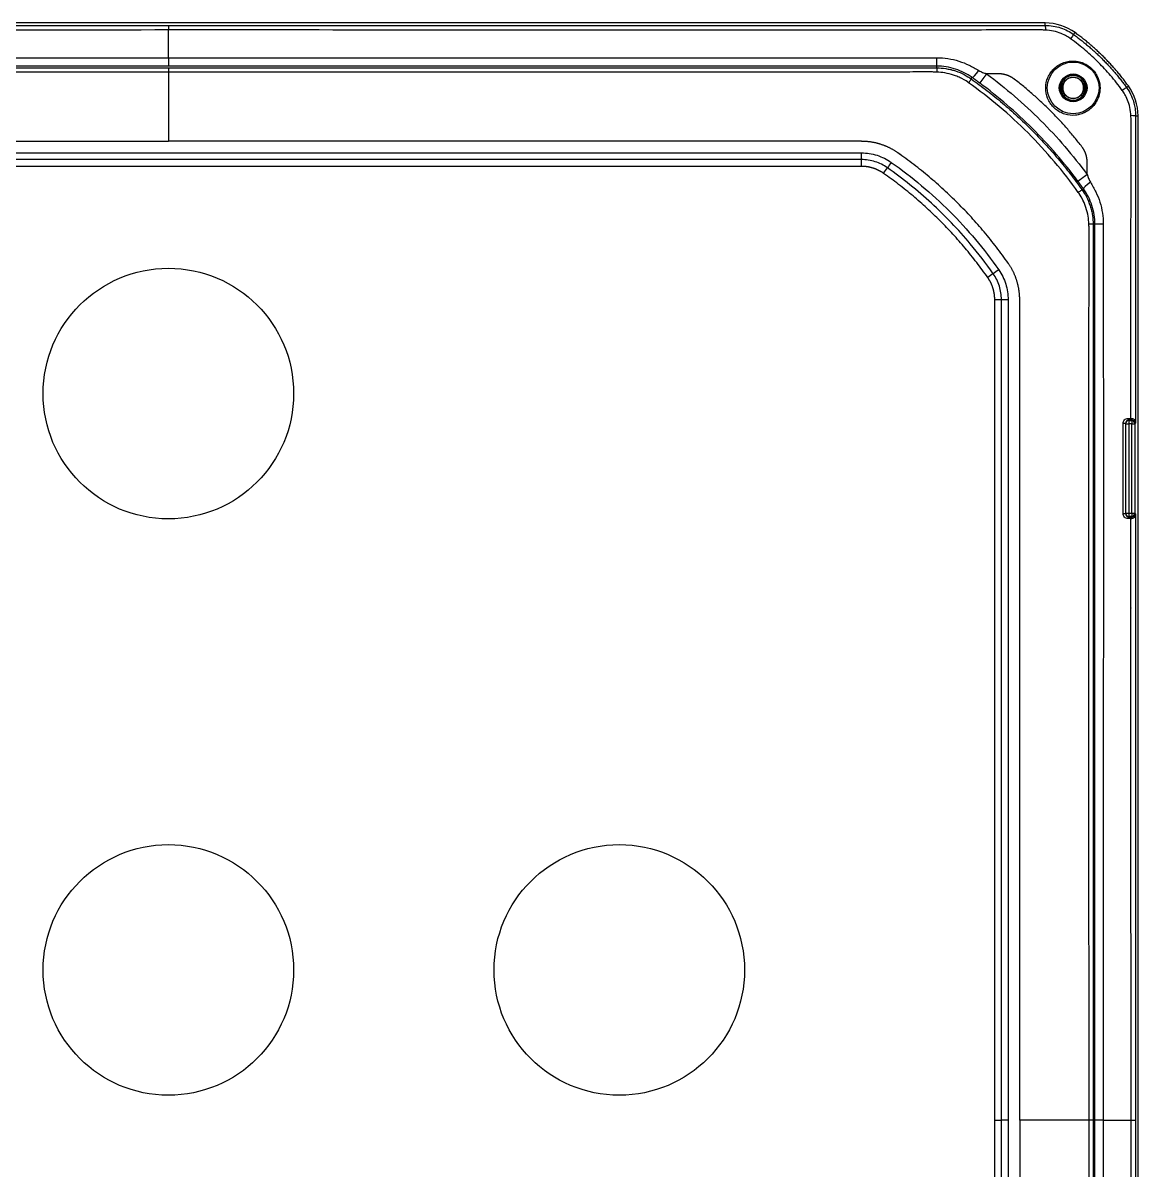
# Model space of a CAD drawing. Header units: millimetres. Extents: x 8 to 411, y -151 to 287.
# Drawn here: x 188.7 to 411.3, y 58.3 to 287.2 of the extents above; entities that cross this region are included whole.
import ezdxf

# ---------------------------------------------------------------- set-up
doc = ezdxf.new("R2010")
doc.units = ezdxf.units.MM
doc.layers.add('ProjItem', color=7, linetype='CONTINUOUS')

msp = doc.modelspace()

# ---------------------------------------------------------------- linework, layer by layer
at = {"layer": 'ProjItem'}
for p, q in [((392.776, 287.174), (42.7406, 287.174)), ((392.776, 286.689), (392.776, 287.174)), ((398.451, 284.855), (398.733, 285.244)), ((371.142, 278.195), (371.142, 278.554)), ((383.504, 277.014), (381.066, 277.014)), ((378.014, 276.003), (378.206, 276.273)), ((408.988, 274.319), (409.377, 274.6)), ((410.822, 268.643), (411.306, 268.643)), ((411.306, -132.192), (411.306, 268.643)), ((79.4374, 263.553), (217.758, 263.553)), ((356.079, 263.553), (217.758, 263.553)), ((79.4374, 261.24), (356.079, 261.24)), ((356.079, 259.902), (79.4374, 259.902)), ((401.146, 256.934), (401.146, 259.371)), ((356.079, 258.564), (79.4374, 258.564)), ((400.136, 253.882), (400.405, 254.074)), ((402.328, 247.01), (402.687, 247.01)), ((382.696, 68.2256), (382.696, 231.946)), ((384.034, 68.2256), (384.034, 231.946)), ((385.372, 231.946), (385.372, 68.2256)), ((387.685, 68.2256), (387.685, 231.947)), ((408.831, 207.196), (408.783, 207.244)), ((408.831, 189.351), (408.831, 207.196)), ((409.403, 207.892), (409.465, 207.83)), ((409.465, 207.83), (410.038, 207.83)), ((410.038, 207.196), (409.465, 207.196)), ((409.465, 207.196), (409.465, 189.351)), ((410.038, 207.83), (410.111, 207.903)), ((410.038, 189.351), (410.038, 207.196)), ((410.822, 207.346), (410.672, 207.196)), ((410.672, 207.196), (410.672, 189.351)), ((408.783, 189.303), (408.831, 189.351)), ((409.465, 188.717), (409.403, 188.655)), ((409.465, 189.351), (410.038, 189.351)), ((410.038, 188.717), (409.465, 188.717)), ((410.111, 188.645), (410.038, 188.717)), ((410.672, 189.351), (410.822, 189.202)), ((382.696, -95.4954), (382.696, 68.2256)), ((384.034, -95.4954), (384.034, 68.2256)), ((385.372, 68.2256), (385.372, -95.4954)), ((387.685, 68.2256), (387.685, -95.4954))]:
    msp.add_line(p, q, dxfattribs=at)
for centre, radius in [((398.352, 274.22), 5.15874), ((398.352, 274.22), 2.76698), ((398.352, 274.22), 2.56698), ((398.352, 274.22), 2.14421), ((217.758, 213.226), 25), ((217.758, 98.2256), 25), ((307.758, 98.2256), 25)]:
    msp.add_circle(centre, radius, dxfattribs=at)
for centre, radius, start, end in [((392.776, 277.014), 10.16, 54.1046, 90), ((398.352, 274.22), 2.4765, 0, 180), ((398.352, 274.22), 2.0955, 0, 180), ((398.352, 274.22), 2.4765, 180, 0), ((398.352, 274.22), 2.0955, 180, 0), ((401.146, 268.643), 10.16, 0, 35.8954)]:
    msp.add_arc(centre, radius, start, end, dxfattribs=at)
for centre, major_axis, ratio, start_param, end_param in [((371.142, 280.839), (0.0001, 2.286), 0.00129019, -3.10669, -1.83901), ((379.531, 278.134), (1.33322, 1.85696), 0.119669, -3.10643, -1.73422), ((402.267, 255.398), (1.85697, 1.33322), 0.119602, 1.73416, 3.10643), ((404.971, 247.01), (2.286, 0.00011), 0.00132786, 1.83906, 3.10669), ((410.111, 208.283), (0.00589, -0.38095), 0.283039, -1.5752, -0.0545944), ((408.403, 207.244), (-0.381, 0), 0.000082079, -3.08923, -1.30222), ((409.465, 207.196), (0.44901, 0.44901), 0.997265, -5.49642, -3.92836), ((409.403, 208.273), (-0.00549, 0.38096), 0.265139, 1.56693, 3.08729), ((410.038, 207.196), (0.44901, -0.44901), 0.997265, -5.49642, -3.92836), ((408.403, 189.303), (-0.381, 0), 0.000040019, 1.30242, 3.08923), ((409.465, 189.351), (-0.44901, 0.44901), 0.997265, -5.49642, -3.92836), ((409.403, 188.274), (-0.00549, -0.38096), 0.264988, -3.08729, -1.56695), ((410.111, 188.264), (-0.00589, -0.38095), 0.282977, -3.087, -1.5664), ((410.038, 189.351), (-0.44901, -0.44901), 0.997265, -5.49642, -3.92836), ((382.696, 68.2256), (2.54, 0), 0, -1.5708, -1.01599)]:
    msp.add_ellipse(centre, major_axis=major_axis, ratio=ratio, start_param=start_param, end_param=end_param, dxfattribs=at)
for points, degree in [([(42.7406, 286.689), (217.758, 286.689)], 1), ([(217.758, 286.689), (392.776, 286.689)], 1), ([(398.451, 284.855), (404.564, 280.432), (408.988, 274.319)], 2), ([(409.377, 274.6), (404.908, 280.775), (398.733, 285.244)], 2), ([(64.3715, 280.233), (115.5, 280.251), (166.629, 280.233), (217.758, 280.232)], 3), ([(217.758, 280.232), (268.887, 280.233), (320.016, 280.251), (371.145, 280.233)], 3), ([(217.758, 278.553), (141.066, 278.556), (64.3744, 278.554)], 2), ([(64.3744, 278.195), (217.758, 278.195)], 1), ([(371.142, 278.554), (294.45, 278.556), (217.758, 278.553)], 2), ([(217.758, 278.195), (371.142, 278.195)], 1), ([(378.014, 276.003), (390.939, 266.806), (400.136, 253.882)], 2), ([(379.706, 275.178), (378.957, 275.733), (378.206, 276.273)], 2), ([(400.1, 262.458), (394.244, 270.111), (386.591, 275.968)], 2), ([(395.785, 274.22), (395.585, 274.22)], 1), ([(400.448, 274.22), (400.497, 274.22)], 1), ([(400.497, 274.22), (400.829, 274.22)], 1), ([(403.511, 274.22), (403.709, 274.22)], 1), ([(410.822, 268.643), (410.822, 207.98)], 1), ([(356.13, 263.552), (356.079, 263.553)], 1), ([(356.079, 259.902), (356.079, 260.301), (356.079, 260.77), (356.079, 261.24)], 3), ([(363.38, 261.245), (363.343, 261.27)], 1), ([(385.377, 239.247), (376.3, 252.168), (363.38, 261.245)], 2), ([(363.786, 260.958), (363.38, 261.245)], 1), ([(356.079, 258.564), (356.079, 259.033), (356.079, 259.502), (356.079, 259.902)], 3), ([(362.05, 259.352), (361.78, 258.968), (361.511, 258.584), (361.281, 258.257)], 3), ([(360.512, 257.162), (360.782, 257.547), (361.052, 257.93), (361.281, 258.257)], 3), ([(381.295, 236.379), (372.719, 248.586), (360.512, 257.162)], 2), ([(400.405, 254.074), (399.866, 254.824), (399.311, 255.574)], 2), ([(402.328, 247.01), (402.328, 68.2256)], 1), ([(402.686, 68.2259), (402.689, 157.618), (402.687, 247.01)], 2), ([(404.366, 247.012), (404.386, 187.417), (404.365, 127.821), (404.364, 68.2256)], 3), ([(385.377, 239.247), (385.086, 239.66)], 1), ([(385.401, 239.213), (385.377, 239.247)], 1), ([(382.39, 237.148), (382.063, 236.919), (381.679, 236.649), (381.295, 236.379)], 3), ([(383.485, 237.917), (383.1, 237.647), (382.717, 237.378), (382.39, 237.148)], 3), ([(384.034, 231.946), (383.635, 231.946), (383.166, 231.946), (382.696, 231.946)], 3), ([(385.372, 231.946), (384.903, 231.946), (384.434, 231.946), (384.034, 231.946)], 3), ([(387.685, 231.947), (387.685, 231.995)], 1), ([(409.302, 208.273), (409.89, 208.281)], 1), ([(409.89, 208.281), (410.003, 208.283)], 1), ([(409.89, 208.281), (409.892, 208.085), (409.939, 207.906), (409.991, 207.901)], 3), ([(408.302, 189.303), (408.302, 207.244)], 1), ([(408.783, 207.244), (408.783, 189.303)], 1), ([(409.991, 207.901), (409.403, 207.892)], 1), ([(410.111, 207.903), (409.991, 207.901)], 1), ([(410.822, 207.98), (410.822, 207.346)], 1), ([(410.822, 207.346), (410.822, 207.346)], 1), ([(409.89, 188.266), (409.302, 188.274)], 1), ([(409.403, 188.655), (409.992, 188.646)], 1), ([(409.89, 188.266), (409.893, 188.463), (409.939, 188.641), (409.992, 188.646)], 3), ([(410.003, 188.264), (409.89, 188.266)], 1), ([(409.992, 188.646), (410.111, 188.645)], 1), ([(410.822, 188.568), (410.821, 68.2256)], 1), ([(410.822, 189.202), (410.822, 188.568)], 1), ([(410.822, 189.202), (410.822, 189.202)], 1), ([(385.372, 68.2256), (384.902, 68.2256), (384.434, 68.2256), (384.034, 68.2256)], 3), ([(402.328, 68.2256), (402.328, -110.558)], 1), ([(402.687, -110.558), (402.689, -21.1662), (402.686, 68.2259)], 2), ([(404.364, 68.2256), (404.366, 8.62996), (404.386, -50.9657), (404.366, -110.561)], 3), ([(410.821, 68.2256), (410.822, -52.1164)], 1)]:
    msp.add_open_spline(points, degree=degree, dxfattribs=at)
for points, degree, knots in [([(217.758, 286.689), (217.758, 286.68), (217.758, 286.64), (217.758, 286.47), (217.758, 286.305), (217.758, 286.018), (217.758, 285.766)], 3, [0, 0, 0, 0, 0.5, 0.5, 0.5, 1, 1, 1, 1]), ([(392.776, 286.689), (393.847, 286.691), (394.886, 286.512), (395.845, 286.193), (396.804, 285.873), (397.682, 285.412), (398.451, 284.855)], 3, [0, 0, 0, 0, 0.5, 0.5, 0.5, 1, 1, 1, 1]), ([(392.776, 286.689), (392.783, 286.681), (392.791, 286.639), (392.796, 286.463), (392.802, 286.293), (392.805, 286.001), (392.806, 285.739)], 3, [0, 0, 0, 0, 0.5, 0.5, 0.5, 1, 1, 1, 1]), ([(217.758, 285.766), (188.611, 285.765), (159.464, 285.757), (130.249, 285.759), (119.391, 285.76), (104.818, 285.758), (86.4951, 285.759), (82.6279, 285.759), (78.8989, 285.76), (75.3079, 285.76), (73.1547, 285.76), (71.0512, 285.761), (68.9974, 285.761), (68.9885, 285.761), (68.9759, 285.761), (68.9595, 285.761), (66.0804, 285.762), (63.4383, 285.762), (61.0332, 285.763), (54.9962, 285.766), (50.456, 285.769), (47.4126, 285.773), (45.8912, 285.774), (44.7448, 285.776), (43.9735, 285.778), (43.7821, 285.779), (43.6113, 285.779), (43.4613, 285.777), (43.3091, 285.775), (43.1777, 285.77), (43.0672, 285.764), (42.8476, 285.752), (42.7223, 285.739), (42.7102, 285.739)], 3, [0, 0, 0, 0, 0.5, 0.5, 0.5, 0.75, 0.75, 0.75, 0.8125, 0.8125, 0.8125, 0.849976, 0.849976, 0.849976, 0.850098, 0.850098, 0.850098, 0.875, 0.875, 0.875, 0.9375, 0.9375, 0.9375, 0.96875, 0.96875, 0.96875, 0.976562, 0.976562, 0.976562, 0.984375, 0.984375, 0.984375, 1, 1, 1, 1]), ([(392.806, 285.739), (392.793, 285.739), (392.661, 285.753), (392.431, 285.765), (392.315, 285.771), (392.178, 285.775), (392.019, 285.778), (391.862, 285.779), (391.684, 285.779), (391.483, 285.777), (390.673, 285.776), (389.47, 285.774), (387.873, 285.772), (384.68, 285.768), (379.917, 285.765), (373.584, 285.763), (371.775, 285.762), (369.839, 285.762), (367.775, 285.761), (367.773, 285.761), (367.771, 285.761), (367.769, 285.761), (362.006, 285.76), (355.757, 285.759), (349.022, 285.759), (336.298, 285.758), (321.713, 285.758), (305.267, 285.759), (276.054, 285.761), (246.905, 285.769), (217.758, 285.766)], 3, [0, 0, 0, 0, 0.015625, 0.015625, 0.015625, 0.0234375, 0.0234375, 0.0234375, 0.03125, 0.03125, 0.03125, 0.0625, 0.0625, 0.0625, 0.125, 0.125, 0.125, 0.142853, 0.142853, 0.142853, 0.142883, 0.142883, 0.142883, 0.25, 0.25, 0.25, 0.5, 0.5, 0.5, 1, 1, 1, 1]), ([(217.758, 280.232), (217.758, 281.039), (217.758, 281.964), (217.758, 282.912), (217.758, 283.862), (217.758, 284.826), (217.758, 285.766)], 3, [0.51813, 0.51813, 0.51813, 0.51813, 0.726667, 0.726667, 0.726667, 0.935204, 0.935204, 0.935204, 0.935204]), ([(397.85, 284.021), (397.617, 284.191), (397.367, 284.367), (397.054, 284.547), (396.743, 284.73), (396.367, 284.912), (395.926, 285.091), (395.486, 285.267), (394.967, 285.433), (394.416, 285.548), (393.867, 285.663), (393.313, 285.725), (392.806, 285.739)], 3, [0, 0, 0, 0, 0.25, 0.25, 0.25, 0.5, 0.5, 0.5, 0.75, 0.75, 0.75, 1, 1, 1, 1]), ([(398.451, 284.855), (398.446, 284.847), (398.42, 284.81), (398.308, 284.655), (398.2, 284.505), (398.013, 284.246), (397.85, 284.021)], 3, [0, 0, 0, 0, 0.5, 0.5, 0.5, 1, 1, 1, 1]), ([(408.154, 273.717), (407.38, 274.783), (406.611, 275.752), (405.826, 276.668), (405.042, 277.584), (404.241, 278.446), (403.41, 279.277), (402.578, 280.109), (401.717, 280.909), (400.801, 281.694), (399.885, 282.479), (398.916, 283.247), (397.85, 284.021)], 3, [0, 0, 0, 0, 0.25, 0.25, 0.25, 0.5, 0.5, 0.5, 0.75, 0.75, 0.75, 1, 1, 1, 1]), ([(217.758, 280.232), (217.758, 279.766), (217.758, 279.344), (217.758, 279.044), (217.758, 278.745), (217.758, 278.57), (217.758, 278.553)], 3, [0, 0, 0, 0, 0.5, 0.5, 0.5, 1, 1, 1, 1]), ([(371.145, 280.233), (372.643, 280.231), (374.102, 280.006), (375.522, 279.558), (376.234, 279.333), (376.923, 279.06), (377.588, 278.738), (378.255, 278.421), (378.892, 278.047), (379.533, 277.675)], 3, [0, 0, 0, 0, 0.00443205, 0.00443205, 0.00443205, 0.00664807, 0.00664807, 0.00664807, 0.00886409, 0.00886409, 0.00886409, 0.00886409]), ([(392.891, 273.704), (392.831, 274.418), (392.911, 275.122), (393.127, 275.802), (393.235, 276.139), (393.373, 276.461), (393.543, 276.769), (393.714, 277.079), (393.913, 277.369), (394.14, 277.64), (394.365, 277.908), (394.615, 278.153), (394.889, 278.375), (395.166, 278.598), (395.46, 278.791), (395.771, 278.954), (396.082, 279.118), (396.408, 279.25), (396.749, 279.352), (397.09, 279.453), (397.437, 279.52), (397.788, 279.553), (398.14, 279.586), (398.495, 279.585), (398.852, 279.548), (399.207, 279.511), (399.554, 279.441), (399.893, 279.336), (400.236, 279.229), (400.565, 279.091), (400.881, 278.92), (401.194, 278.75), (401.488, 278.55), (401.764, 278.32), (402.319, 277.856), (402.767, 277.298), (403.101, 276.657), (403.266, 276.339), (403.398, 276.009), (403.496, 275.667), (403.632, 275.197), (403.705, 274.703), (403.709, 274.22)], 3, [0, 0, 0, 0, 0.00213466, 0.00213466, 0.00213466, 0.003202, 0.003202, 0.003202, 0.00426933, 0.00426933, 0.00426933, 0.00533666, 0.00533666, 0.00533666, 0.00640399, 0.00640399, 0.00640399, 0.00747132, 0.00747132, 0.00747132, 0.00853866, 0.00853866, 0.00853866, 0.00960599, 0.00960599, 0.00960599, 0.0106733, 0.0106733, 0.0106733, 0.0117407, 0.0117407, 0.0117407, 0.012808, 0.012808, 0.012808, 0.0149426, 0.0149426, 0.0149426, 0.01601, 0.01601, 0.01601, 0.0174766, 0.0174766, 0.0174766, 0.0174766]), ([(217.758, 277.384), (192.185, 277.382), (166.61, 277.373), (141.066, 277.374), (131.483, 277.374), (118.694, 277.372), (102.72, 277.374), (96.6394, 277.375), (90.2484, 277.376), (83.5476, 277.378), (77.1443, 277.381), (72.342, 277.383), (69.1408, 277.386), (67.5398, 277.387), (66.3384, 277.388), (65.5366, 277.388), (65.1341, 277.39), (64.8346, 277.385), (64.6382, 277.373), (64.4419, 277.362), (64.3433, 277.356), (64.3423, 277.355)], 3, [0, 0, 0, 0, 0.5, 0.5, 0.5, 0.75, 0.75, 0.75, 0.875, 0.875, 0.875, 0.9375, 0.9375, 0.9375, 0.96875, 0.96875, 0.96875, 0.984375, 0.984375, 0.984375, 1, 1, 1, 1]), ([(217.758, 278.195), (217.758, 278.191), (217.758, 278.161), (217.758, 278.012), (217.758, 277.867), (217.758, 277.611), (217.758, 277.384)], 3, [0, 0, 0, 0, 0.5, 0.5, 0.5, 1, 1, 1, 1]), ([(371.174, 277.355), (371.173, 277.356), (371.075, 277.362), (370.878, 277.373), (370.682, 277.385), (370.383, 277.39), (369.98, 277.388), (369.178, 277.388), (367.977, 277.387), (366.376, 277.386), (363.175, 277.383), (358.372, 277.381), (351.969, 277.378), (345.269, 277.376), (338.878, 277.375), (332.796, 277.374), (321.51, 277.373), (308.728, 277.373), (294.45, 277.374), (268.908, 277.376), (243.332, 277.385), (217.758, 277.384)], 3, [0, 0, 0, 0, 0.015625, 0.015625, 0.015625, 0.03125, 0.03125, 0.03125, 0.0625, 0.0625, 0.0625, 0.125, 0.125, 0.125, 0.25, 0.25, 0.25, 0.5, 0.5, 0.5, 1, 1, 1, 1]), ([(217.758, 277.384), (217.758, 275.807), (217.758, 274.185), (217.758, 272.589), (217.758, 270.997), (217.758, 269.449), (217.758, 268.139), (217.758, 266.824), (217.758, 265.766), (217.758, 265.036), (217.758, 264.668), (217.758, 264.378), (217.758, 264.143), (217.758, 263.908), (217.758, 263.728), (217.758, 263.553)], 3, [0.0396305, 0.0396305, 0.0396305, 0.0396305, 0.279723, 0.279723, 0.279723, 0.519815, 0.519815, 0.519815, 0.759908, 0.759908, 0.759908, 0.879954, 0.879954, 0.879954, 1, 1, 1, 1]), ([(378.206, 276.273), (377.183, 277.008), (376.071, 277.574), (374.861, 277.967), (373.658, 278.357), (372.418, 278.553), (371.142, 278.554)], 3, [0.000000000001, 0.000000000001, 0.000000000001, 0.000000000001, 0.00378412, 0.00378412, 0.00378412, 0.00756824, 0.00756824, 0.00756824, 0.00756824]), ([(371.142, 278.195), (371.723, 278.197), (372.319, 278.152), (372.93, 278.061), (373.235, 278.015), (373.542, 277.956), (373.852, 277.883), (373.926, 277.866), (374.006, 277.846), (374.09, 277.825), (374.351, 277.758), (374.603, 277.684), (374.847, 277.604), (376.148, 277.175), (377.195, 276.585), (378.014, 276.003)], 3, [0, 0, 0, 0, 0.25, 0.25, 0.25, 0.375, 0.375, 0.375, 0.40625, 0.40625, 0.40625, 0.5, 0.5, 0.5, 1, 1, 1, 1]), ([(371.142, 278.195), (371.149, 278.191), (371.157, 278.16), (371.163, 278.005), (371.168, 277.856), (371.172, 277.593), (371.174, 277.355)], 3, [0, 0, 0, 0, 0.5, 0.5, 0.5, 1, 1, 1, 1]), ([(377.474, 275.244), (377.239, 275.412), (376.797, 275.723), (376.124, 276.073), (376.04, 276.117), (375.952, 276.162), (375.861, 276.206), (375.849, 276.212), (375.838, 276.217), (375.826, 276.223), (375.816, 276.228), (375.807, 276.232), (375.801, 276.235), (375.496, 276.382), (375.188, 276.513), (374.876, 276.63), (374.745, 276.679), (374.613, 276.726), (374.48, 276.77), (373.304, 277.163), (372.195, 277.324), (371.174, 277.355)], 3, [0, 0, 0, 0, 0.25, 0.25, 0.25, 0.28125, 0.28125, 0.28125, 0.285156, 0.285156, 0.285156, 0.289063, 0.289063, 0.289063, 0.4375, 0.4375, 0.4375, 0.5, 0.5, 0.5, 1, 1, 1, 1]), ([(379.533, 277.675), (379.773, 277.534), (380.022, 277.411), (380.28, 277.305), (380.41, 277.253), (380.542, 277.206), (380.675, 277.164), (380.741, 277.142), (380.808, 277.12), (380.874, 277.098), (380.939, 277.075), (381.008, 277.054), (381.066, 277.014)], 3, [0, 0, 0, 0, 0.000836149, 0.000836149, 0.000836149, 0.00125422, 0.00125422, 0.00125422, 0.00146326, 0.00146326, 0.00146326, 0.0016723, 0.0016723, 0.0016723, 0.0016723]), ([(381.066, 277.014), (380.992, 276.913), (380.917, 276.812), (380.769, 276.612), (380.627, 276.42), (380.557, 276.327), (380.488, 276.233), (380.423, 276.145), (380.357, 276.056), (380.295, 275.973), (380.234, 275.89), (380.178, 275.814), (380.121, 275.738), (380.07, 275.669), (380.02, 275.601), (379.975, 275.541), (379.931, 275.481), (379.893, 275.43), (379.855, 275.379), (379.825, 275.338), (379.795, 275.297), (379.772, 275.267), (379.749, 275.236), (379.735, 275.216), (379.72, 275.196), (379.713, 275.187), (379.706, 275.178)], 2, [4.71239, 4.71239, 4.71239, 4.8221, 4.8221, 5.04151, 5.04151, 5.15121, 5.15121, 5.26092, 5.26092, 5.37063, 5.37063, 5.48033, 5.48033, 5.59004, 5.59004, 5.69975, 5.69975, 5.80945, 5.80945, 5.91916, 5.91916, 6.02887, 6.02887, 6.13857, 6.13857, 6.24828, 6.24828, 6.24828]), ([(381.066, 277.014), (384.885, 274.185), (388.497, 271.078), (391.856, 267.718), (393.537, 266.037), (395.152, 264.296), (396.702, 262.496), (398.25, 260.698), (399.731, 258.844), (401.146, 256.934)], 3, [0, 0, 0, 0, 0.014251, 0.014251, 0.014251, 0.0213764, 0.0213764, 0.0213764, 0.0285019, 0.0285019, 0.0285019, 0.0285019]), ([(386.591, 275.968), (385.926, 276.477), (385.134, 276.745), (384.342, 277.013), (383.504, 277.014)], 2, [0, 0, 0, 0.5, 0.5, 1, 1, 1]), ([(378.014, 276.003), (378.012, 275.999), (377.991, 275.97), (377.891, 275.83), (377.794, 275.694), (377.624, 275.454), (377.474, 275.244)], 3, [0, 0, 0, 0, 0.5, 0.5, 0.5, 1, 1, 1, 1]), ([(399.377, 253.341), (396.392, 257.545), (393.031, 261.54), (389.351, 265.218), (385.672, 268.898), (381.677, 272.259), (377.474, 275.244)], 3, [0, 0, 0, 0, 0.5, 0.5, 0.5, 1, 1, 1, 1]), ([(399.311, 255.574), (396.549, 259.302), (393.524, 262.82), (390.241, 266.103), (386.961, 269.383), (383.434, 272.417), (379.706, 275.178)], 3, [0, 0, 0, 0, 0.0138985, 0.0138985, 0.0138985, 0.0277971, 0.0277971, 0.0277971, 0.0277971]), ([(403.709, 274.22), (403.716, 273.648), (403.628, 273.061), (403.455, 272.519), (403.348, 272.183), (403.209, 271.859), (403.038, 271.548), (402.867, 271.237), (402.669, 270.948), (402.444, 270.679), (402.218, 270.409), (401.967, 270.163), (401.691, 269.94), (401.418, 269.719), (401.126, 269.527), (400.815, 269.363), (400.501, 269.198), (400.175, 269.065), (399.835, 268.964), (399.498, 268.863), (399.153, 268.796), (398.799, 268.763), (398.087, 268.696), (397.378, 268.769), (396.691, 268.981), (396.348, 269.087), (396.02, 269.226), (395.708, 269.396), (395.392, 269.567), (395.097, 269.768), (394.82, 269.999), (394.546, 270.228), (394.296, 270.482), (394.071, 270.761), (393.846, 271.04), (393.648, 271.344), (393.484, 271.658), (393.156, 272.286), (392.95, 272.992), (392.891, 273.704)], 3, [0.0174766, 0.0174766, 0.0174766, 0.0174766, 0.019212, 0.019212, 0.019212, 0.0202793, 0.0202793, 0.0202793, 0.0213466, 0.0213466, 0.0213466, 0.022414, 0.022414, 0.022414, 0.0234813, 0.0234813, 0.0234813, 0.0245486, 0.0245486, 0.0245486, 0.025616, 0.025616, 0.025616, 0.0277506, 0.0277506, 0.0277506, 0.028818, 0.028818, 0.028818, 0.0298853, 0.0298853, 0.0298853, 0.0309526, 0.0309526, 0.0309526, 0.03202, 0.03202, 0.03202, 0.0341546, 0.0341546, 0.0341546, 0.0341546]), ([(408.988, 274.319), (408.98, 274.314), (408.943, 274.287), (408.788, 274.175), (408.638, 274.067), (408.379, 273.88), (408.154, 273.717)], 3, [0, 0, 0, 0, 0.5, 0.5, 0.5, 1, 1, 1, 1]), ([(409.871, 268.674), (409.858, 269.18), (409.796, 269.736), (409.68, 270.287), (409.564, 270.839), (409.398, 271.358), (409.221, 271.799), (409.042, 272.24), (408.86, 272.615), (408.678, 272.925), (408.497, 273.237), (408.322, 273.486), (408.154, 273.717)], 3, [0, 0, 0, 0, 0.25, 0.25, 0.25, 0.5, 0.5, 0.5, 0.75, 0.75, 0.75, 1, 1, 1, 1]), ([(408.988, 274.319), (409.365, 273.793), (409.897, 272.968), (410.312, 271.752), (410.363, 271.6), (410.412, 271.442), (410.459, 271.279), (410.464, 271.258), (410.47, 271.238), (410.476, 271.217), (410.481, 271.198), (410.485, 271.182), (410.489, 271.168), (410.582, 270.822), (410.655, 270.477), (410.708, 270.132), (410.785, 269.63), (410.823, 269.133), (410.822, 268.643)], 3, [0, 0, 0, 0, 0.5, 0.5, 0.5, 0.5625, 0.5625, 0.5625, 0.570312, 0.570312, 0.570312, 0.578125, 0.578125, 0.578125, 0.75, 0.75, 0.75, 1, 1, 1, 1]), ([(409.89, 208.281), (409.89, 211.141), (409.89, 214.094), (409.891, 217.141), (409.891, 217.569), (409.891, 217.999), (409.891, 218.431), (409.891, 218.481), (409.891, 218.527), (409.891, 218.57), (409.891, 225.678), (409.892, 232.347), (409.893, 238.575), (409.893, 238.587), (409.893, 238.604), (409.893, 238.626), (409.895, 248.816), (409.899, 256.41), (409.903, 261.408), (409.905, 263.781), (409.907, 265.566), (409.91, 266.765), (409.91, 267.065), (409.911, 267.328), (409.911, 267.554), (409.913, 267.778), (409.911, 267.973), (409.905, 268.138), (409.892, 268.468), (409.871, 268.661), (409.871, 268.674)], 3, [0.707931, 0.707931, 0.707931, 0.707931, 0.74444, 0.74444, 0.74444, 0.749574, 0.749574, 0.749574, 0.750144, 0.750144, 0.750144, 0.849972, 0.849972, 0.849972, 0.850115, 0.850115, 0.850115, 0.926983, 0.926983, 0.926983, 0.963491, 0.963491, 0.963491, 0.972619, 0.972619, 0.972619, 0.981746, 0.981746, 0.981746, 1, 1, 1, 1]), ([(410.822, 268.643), (410.813, 268.65), (410.772, 268.658), (410.596, 268.663), (410.426, 268.669), (410.134, 268.672), (409.871, 268.674)], 3, [0, 0, 0, 0, 0.5, 0.5, 0.5, 1, 1, 1, 1]), ([(363.38, 261.245), (361.775, 262.371), (359.907, 262.962), (358.04, 263.552), (356.079, 263.553)], 2, [0, 0, 0, 0.5, 0.5, 1, 1, 1]), ([(356.079, 261.24), (357.148, 261.239), (358.19, 261.079), (359.204, 260.759), (360.225, 260.437), (361.177, 259.966), (362.05, 259.352)], 3, [0, 0, 0, 0, 0.00316134, 0.00316134, 0.00316134, 0.00632269, 0.00632269, 0.00632269, 0.00632269]), ([(401.146, 259.371), (401.146, 260.209), (400.878, 261.001), (400.61, 261.793), (400.1, 262.458)], 2, [0, 0, 0, 0.5, 0.5, 1, 1, 1]), ([(361.281, 258.257), (360.519, 258.792), (359.696, 259.199), (358.812, 259.479), (357.925, 259.761), (357.009, 259.902), (356.079, 259.902)], 3, [0, 0, 0, 0, 0.00275432, 0.00275432, 0.00275432, 0.00550863, 0.00550863, 0.00550863, 0.00550863]), ([(362.05, 259.352), (364.135, 257.888), (366.152, 256.339), (368.102, 254.704), (370.052, 253.067), (371.932, 251.344), (373.722, 249.553), (377.304, 245.966), (380.558, 242.087), (383.485, 237.917)], 3, [0, 0, 0, 0, 0.00762981, 0.00762981, 0.00762981, 0.0152596, 0.0152596, 0.0152596, 0.0305192, 0.0305192, 0.0305192, 0.0305192]), ([(360.512, 257.162), (359.537, 257.846), (358.404, 258.205), (357.271, 258.563), (356.079, 258.564)], 2, [0, 0, 0, 0.5, 0.5, 1, 1, 1]), ([(382.39, 237.148), (380.948, 239.201), (379.424, 241.185), (377.818, 243.101), (375.41, 245.972), (372.823, 248.675), (370.055, 251.211), (367.284, 253.75), (364.355, 256.098), (361.281, 258.257)], 3, [0, 0, 0, 0, 0.00751308, 0.00751308, 0.00751308, 0.0187827, 0.0187827, 0.0187827, 0.0300523, 0.0300523, 0.0300523, 0.0300523]), ([(401.146, 256.934), (401.046, 256.859), (400.945, 256.785), (400.745, 256.637), (400.553, 256.494), (400.459, 256.425), (400.366, 256.356), (400.277, 256.29), (400.189, 256.224), (400.106, 256.163), (400.023, 256.101), (399.947, 256.045), (399.87, 255.988), (399.802, 255.938), (399.733, 255.887), (399.673, 255.842), (399.613, 255.798), (399.563, 255.76), (399.512, 255.723), (399.471, 255.692), (399.43, 255.662), (399.399, 255.639), (399.369, 255.617), (399.349, 255.602), (399.329, 255.587), (399.32, 255.58), (399.311, 255.574)], 2, [4.71239, 4.71239, 4.71239, 4.8221, 4.8221, 5.04151, 5.04151, 5.15121, 5.15121, 5.26092, 5.26092, 5.37063, 5.37063, 5.48033, 5.48033, 5.59004, 5.59004, 5.69975, 5.69975, 5.80945, 5.80945, 5.91916, 5.91916, 6.02887, 6.02887, 6.13857, 6.13857, 6.24828, 6.24828, 6.24828]), ([(401.146, 256.934), (401.187, 256.876), (401.207, 256.807), (401.231, 256.742), (401.253, 256.675), (401.275, 256.609), (401.297, 256.542), (401.339, 256.409), (401.386, 256.278), (401.438, 256.148), (401.544, 255.89), (401.667, 255.641), (401.807, 255.401)], 3, [-0.00000006, -0.00000006, -0.00000006, -0.00000006, 0.000209541, 0.000209541, 0.000209541, 0.000419143, 0.000419143, 0.000419143, 0.000838345, 0.000838345, 0.000838345, 0.00167675, 0.00167675, 0.00167675, 0.00167675]), ([(402.687, 247.01), (402.687, 247.647), (402.637, 248.277), (402.538, 248.899), (402.44, 249.521), (402.29, 250.142), (402.095, 250.741), (401.706, 251.936), (401.143, 253.047), (400.405, 254.074)], 3, [0, 0, 0, 0, 0.00189377, 0.00189377, 0.00189377, 0.00378755, 0.00378755, 0.00378755, 0.0075751, 0.0075751, 0.0075751, 0.0075751]), ([(401.807, 255.401), (402.18, 254.759), (402.554, 254.122), (402.87, 253.457), (403.19, 252.795), (403.462, 252.11), (403.686, 251.404), (403.909, 250.696), (404.081, 249.966), (404.194, 249.234), (404.308, 248.502), (404.365, 247.761), (404.366, 247.012)], 3, [0, 0, 0, 0, 0.00223586, 0.00223586, 0.00223586, 0.00447171, 0.00447171, 0.00447171, 0.00670757, 0.00670757, 0.00670757, 0.00894342, 0.00894342, 0.00894342, 0.00894342]), ([(400.136, 253.882), (400.132, 253.879), (400.103, 253.858), (399.963, 253.758), (399.826, 253.661), (399.587, 253.491), (399.377, 253.341)], 3, [0, 0, 0, 0, 0.5, 0.5, 0.5, 1, 1, 1, 1]), ([(401.487, 247.042), (401.457, 248.03), (401.302, 249.148), (400.899, 250.36), (400.811, 250.623), (400.713, 250.885), (400.604, 251.143), (400.55, 251.273), (400.493, 251.401), (400.434, 251.53), (400.422, 251.554), (400.411, 251.578), (400.4, 251.602), (400.396, 251.611), (400.39, 251.622), (400.384, 251.634), (400.318, 251.773), (400.253, 251.903), (400.188, 252.026), (399.846, 252.679), (399.542, 253.109), (399.377, 253.341)], 3, [0, 0, 0, 0, 0.5, 0.5, 0.5, 0.625, 0.625, 0.625, 0.6875, 0.6875, 0.6875, 0.699219, 0.699219, 0.699219, 0.703125, 0.703125, 0.703125, 0.75, 0.75, 0.75, 1, 1, 1, 1]), ([(400.136, 253.882), (400.715, 253.066), (401.31, 252.015), (401.741, 250.699), (401.795, 250.535), (401.846, 250.367), (401.894, 250.194), (401.942, 250.023), (401.981, 249.867), (402.019, 249.705), (402.094, 249.384), (402.154, 249.069), (402.199, 248.761), (402.288, 248.144), (402.331, 247.561), (402.328, 247.01)], 3, [0, 0, 0, 0, 0.5, 0.5, 0.5, 0.5625, 0.5625, 0.5625, 0.625, 0.625, 0.625, 0.75, 0.75, 0.75, 1, 1, 1, 1]), ([(401.517, 68.2256), (401.515, 98.0313), (401.505, 127.838), (401.505, 157.618), (401.506, 168.785), (401.503, 183.691), (401.505, 202.313), (401.506, 210.182), (401.508, 217.631), (401.51, 224.661), (401.513, 232.122), (401.515, 237.717), (401.518, 241.448), (401.519, 243.313), (401.52, 244.713), (401.521, 245.647), (401.523, 246.114), (401.521, 246.467), (401.508, 246.696), (401.496, 246.926), (401.489, 247.041), (401.487, 247.042)], 3, [0, 0, 0, 0, 0.5, 0.5, 0.5, 0.75, 0.75, 0.75, 0.875, 0.875, 0.875, 0.9375, 0.9375, 0.9375, 0.96875, 0.96875, 0.96875, 0.984375, 0.984375, 0.984375, 1, 1, 1, 1]), ([(402.328, 247.01), (402.324, 247.016), (402.292, 247.024), (402.138, 247.03), (401.988, 247.036), (401.726, 247.039), (401.487, 247.042)], 3, [0, 0, 0, 0, 0.5, 0.5, 0.5, 1, 1, 1, 1]), ([(387.685, 231.947), (387.685, 233.907), (387.095, 235.775), (386.504, 237.643), (385.377, 239.247)], 2, [0, 0, 0, 0.5, 0.5, 1, 1, 1]), ([(382.696, 231.946), (382.696, 233.137), (382.338, 234.271), (381.98, 235.404), (381.295, 236.379)], 2, [0, 0, 0, 0.5, 0.5, 1, 1, 1]), ([(384.034, 231.946), (384.034, 232.877), (383.894, 233.785), (383.615, 234.669), (383.336, 235.557), (382.925, 236.388), (382.39, 237.148)], 3, [0, 0, 0, 0, 0.00275431, 0.00275431, 0.00275431, 0.00550861, 0.00550861, 0.00550861, 0.00550861]), ([(383.485, 237.917), (384.099, 237.043), (384.566, 236.098), (384.887, 235.084), (385.211, 234.064), (385.373, 233.014), (385.372, 231.946)], 3, [0, 0, 0, 0, 0.00316133, 0.00316133, 0.00316133, 0.00632266, 0.00632266, 0.00632266, 0.00632266]), ([(410.003, 208.283), (410.15, 208.287), (410.294, 208.245), (410.405, 208.168), (410.516, 208.091), (410.595, 207.984), (410.653, 207.878), (410.71, 207.77), (410.751, 207.666), (410.777, 207.568), (410.79, 207.519), (410.8, 207.473), (410.807, 207.432), (410.814, 207.392), (410.818, 207.353), (410.822, 207.346)], 3, [0, 0, 0, 0, 0.000457827, 0.000457827, 0.000457827, 0.000915653, 0.000915653, 0.000915653, 0.00137348, 0.00137348, 0.00137348, 0.00160239, 0.00160239, 0.00160239, 0.00183131, 0.00183131, 0.00183131, 0.00183131]), ([(408.302, 207.244), (408.301, 207.515), (408.412, 207.781), (408.598, 207.969), (408.784, 208.159), (409.039, 208.27), (409.302, 208.273)], 3, [0, 0, 0, 0, 0.000805044, 0.000805044, 0.000805044, 0.00161009, 0.00161009, 0.00161009, 0.00161009]), ([(409.403, 207.892), (409.242, 207.889), (409.085, 207.82), (408.97, 207.703), (408.855, 207.586), (408.783, 207.418), (408.783, 207.244)], 3, [0, 0, 0, 0, 0.000519275, 0.000519275, 0.000519275, 0.00103855, 0.00103855, 0.00103855, 0.00103855]), ([(408.831, 207.196), (408.834, 207.196), (408.836, 207.196), (408.839, 207.196), (408.847, 207.196), (408.859, 207.196), (408.875, 207.196), (408.893, 207.196), (408.914, 207.196), (408.939, 207.196), (408.966, 207.196), (408.996, 207.196), (409.028, 207.196), (409.145, 207.196), (409.304, 207.196), (409.465, 207.196)], 3, [0.0523599, 0.0523599, 0.0523599, 0.0523599, 0.16082, 0.16082, 0.16082, 0.377739, 0.377739, 0.377739, 0.594659, 0.594659, 0.594659, 0.811578, 0.811578, 0.811578, 1.5708, 1.5708, 1.5708, 1.5708]), ([(409.465, 207.83), (409.465, 207.828), (409.465, 207.825), (409.465, 207.823), (409.465, 207.814), (409.465, 207.802), (409.465, 207.786), (409.465, 207.768), (409.465, 207.747), (409.465, 207.722), (409.465, 207.695), (409.465, 207.666), (409.465, 207.633), (409.465, 207.516), (409.465, 207.357), (409.465, 207.196)], 3, [0.0523599, 0.0523599, 0.0523599, 0.0523599, 0.16082, 0.16082, 0.16082, 0.377739, 0.377739, 0.377739, 0.594659, 0.594659, 0.594659, 0.811578, 0.811578, 0.811578, 1.5708, 1.5708, 1.5708, 1.5708]), ([(410.038, 207.83), (410.038, 207.828), (410.038, 207.825), (410.038, 207.823), (410.038, 207.814), (410.038, 207.802), (410.038, 207.786), (410.038, 207.768), (410.038, 207.747), (410.038, 207.722), (410.038, 207.695), (410.038, 207.666), (410.038, 207.633), (410.038, 207.516), (410.038, 207.357), (410.038, 207.196)], 3, [0.0523599, 0.0523599, 0.0523599, 0.0523599, 0.16082, 0.16082, 0.16082, 0.377739, 0.377739, 0.377739, 0.594659, 0.594659, 0.594659, 0.811578, 0.811578, 0.811578, 1.5708, 1.5708, 1.5708, 1.5708]), ([(410.038, 207.196), (410.199, 207.196), (410.358, 207.196), (410.475, 207.196), (410.491, 207.196), (410.507, 207.196), (410.523, 207.196), (410.551, 207.196), (410.577, 207.196), (410.6, 207.196), (410.62, 207.196), (410.637, 207.196), (410.65, 207.196), (410.661, 207.196), (410.669, 207.196), (410.672, 207.196)], 3, [1.5708, 1.5708, 1.5708, 1.5708, 2.33001, 2.33001, 2.33001, 2.43847, 2.43847, 2.43847, 2.65539, 2.65539, 2.65539, 2.87231, 2.87231, 2.87231, 3.08923, 3.08923, 3.08923, 3.08923]), ([(410.822, 207.346), (410.814, 207.358), (410.804, 207.417), (410.782, 207.469), (410.761, 207.524), (410.726, 207.583), (410.677, 207.644), (410.628, 207.707), (410.557, 207.765), (410.465, 207.818), (410.371, 207.868), (410.248, 207.906), (410.111, 207.903)], 3, [-0.0000473436, -0.0000473436, -0.0000473436, -0.0000473436, 0.00041057, 0.00041057, 0.00041057, 0.000868484, 0.000868484, 0.000868484, 0.0013264, 0.0013264, 0.0013264, 0.00178431, 0.00178431, 0.00178431, 0.00178431]), ([(409.302, 188.274), (409.041, 188.277), (408.784, 188.388), (408.599, 188.577), (408.413, 188.766), (408.302, 189.031), (408.302, 189.303)], 3, [0, 0, 0, 0, 0.000805073, 0.000805073, 0.000805073, 0.00161015, 0.00161015, 0.00161015, 0.00161015]), ([(408.783, 189.303), (408.783, 189.129), (408.855, 188.962), (408.97, 188.844), (409.086, 188.726), (409.242, 188.658), (409.403, 188.655)], 3, [0, 0, 0, 0, 0.00052077, 0.00052077, 0.00052077, 0.00104154, 0.00104154, 0.00104154, 0.00104154]), ([(408.831, 189.351), (408.834, 189.351), (408.836, 189.351), (408.839, 189.351), (408.847, 189.351), (408.859, 189.351), (408.875, 189.351), (408.893, 189.351), (408.914, 189.351), (408.939, 189.351), (408.966, 189.351), (408.996, 189.351), (409.028, 189.351), (409.145, 189.351), (409.304, 189.351), (409.465, 189.351)], 3, [0.0523599, 0.0523599, 0.0523599, 0.0523599, 0.16082, 0.16082, 0.16082, 0.377739, 0.377739, 0.377739, 0.594659, 0.594659, 0.594659, 0.811578, 0.811578, 0.811578, 1.5708, 1.5708, 1.5708, 1.5708]), ([(409.465, 189.351), (409.465, 189.19), (409.465, 189.031), (409.465, 188.914), (409.465, 188.898), (409.465, 188.883), (409.465, 188.867), (409.465, 188.838), (409.465, 188.812), (409.465, 188.79), (409.465, 188.769), (409.465, 188.752), (409.465, 188.739), (409.465, 188.728), (409.465, 188.721), (409.465, 188.717)], 3, [1.5708, 1.5708, 1.5708, 1.5708, 2.33001, 2.33001, 2.33001, 2.43847, 2.43847, 2.43847, 2.65539, 2.65539, 2.65539, 2.87231, 2.87231, 2.87231, 3.08923, 3.08923, 3.08923, 3.08923]), ([(409.899, 68.2256), (409.897, 99.02), (409.892, 129.839), (409.89, 145.249), (409.89, 160.675), (409.891, 164.532), (409.891, 168.389), (409.891, 168.421), (409.891, 168.446), (409.891, 171.275), (409.891, 174.408), (409.891, 180.721), (409.89, 188.266)], 2, [0, 0, 0, 0.307554, 0.307554, 0.46133, 0.46133, 0.499774, 0.499774, 0.500075, 0.500075, 0.538219, 0.538219, 0.615107, 0.615107, 0.615107]), ([(410.822, 189.202), (410.818, 189.192), (410.814, 189.156), (410.807, 189.115), (410.8, 189.073), (410.79, 189.028), (410.777, 188.979), (410.751, 188.881), (410.71, 188.778), (410.653, 188.669), (410.594, 188.562), (410.515, 188.456), (410.404, 188.379), (410.292, 188.301), (410.15, 188.26), (410.003, 188.264)], 3, [-0.0000298491, -0.0000298491, -0.0000298491, -0.0000298491, 0.000201446, 0.000201446, 0.000201446, 0.000432741, 0.000432741, 0.000432741, 0.000895332, 0.000895332, 0.000895332, 0.00135792, 0.00135792, 0.00135792, 0.00182051, 0.00182051, 0.00182051, 0.00182051]), ([(410.038, 189.351), (410.038, 189.19), (410.038, 189.031), (410.038, 188.914), (410.038, 188.898), (410.038, 188.883), (410.038, 188.867), (410.038, 188.838), (410.038, 188.812), (410.038, 188.79), (410.038, 188.769), (410.038, 188.752), (410.038, 188.739), (410.038, 188.728), (410.038, 188.721), (410.038, 188.717)], 3, [1.5708, 1.5708, 1.5708, 1.5708, 2.33001, 2.33001, 2.33001, 2.43847, 2.43847, 2.43847, 2.65539, 2.65539, 2.65539, 2.87231, 2.87231, 2.87231, 3.08923, 3.08923, 3.08923, 3.08923]), ([(410.038, 189.351), (410.199, 189.351), (410.358, 189.351), (410.475, 189.351), (410.491, 189.351), (410.507, 189.351), (410.523, 189.351), (410.551, 189.351), (410.577, 189.351), (410.6, 189.351), (410.62, 189.351), (410.637, 189.351), (410.65, 189.351), (410.661, 189.351), (410.669, 189.351), (410.672, 189.351)], 3, [1.5708, 1.5708, 1.5708, 1.5708, 2.33001, 2.33001, 2.33001, 2.43847, 2.43847, 2.43847, 2.65539, 2.65539, 2.65539, 2.87231, 2.87231, 2.87231, 3.08923, 3.08923, 3.08923, 3.08923]), ([(410.111, 188.645), (410.248, 188.641), (410.372, 188.679), (410.465, 188.729), (410.557, 188.782), (410.628, 188.84), (410.677, 188.903), (410.726, 188.965), (410.761, 189.023), (410.782, 189.078), (410.804, 189.131), (410.814, 189.19), (410.822, 189.202)], 3, [0, 0, 0, 0, 0.000455355, 0.000455355, 0.000455355, 0.000910711, 0.000910711, 0.000910711, 0.00136607, 0.00136607, 0.00136607, 0.00182142, 0.00182142, 0.00182142, 0.00182142]), ([(401.517, 68.2256), (399.94, 68.2256), (398.318, 68.2256), (396.722, 68.2256), (395.129, 68.2256), (393.581, 68.2256), (392.271, 68.2256), (390.957, 68.2256), (389.899, 68.2256), (389.169, 68.2256), (388.801, 68.2256), (388.511, 68.2256), (388.276, 68.2256), (388.041, 68.2256), (387.861, 68.2256), (387.685, 68.2256)], 3, [0.0396305, 0.0396305, 0.0396305, 0.0396305, 0.279723, 0.279723, 0.279723, 0.519815, 0.519815, 0.519815, 0.759908, 0.759908, 0.759908, 0.879954, 0.879954, 0.879954, 1, 1, 1, 1]), ([(401.487, -110.59), (401.489, -110.59), (401.496, -110.474), (401.508, -110.245), (401.521, -110.016), (401.523, -109.663), (401.521, -109.196), (401.52, -108.262), (401.519, -106.862), (401.518, -104.997), (401.515, -101.266), (401.513, -95.6708), (401.51, -88.2101), (401.508, -81.1802), (401.506, -73.731), (401.505, -65.8623), (401.504, -52.8072), (401.504, -37.9086), (401.505, -21.1665), (401.508, 8.6115), (401.518, 38.4201), (401.517, 68.2256)], 3, [0, 0, 0, 0, 0.015625, 0.015625, 0.015625, 0.03125, 0.03125, 0.03125, 0.0625, 0.0625, 0.0625, 0.125, 0.125, 0.125, 0.25, 0.25, 0.25, 0.5, 0.5, 0.5, 1, 1, 1, 1]), ([(402.328, 68.2256), (402.323, 68.2257), (402.294, 68.2256), (402.145, 68.2256), (402, 68.2256), (401.744, 68.2256), (401.517, 68.2256)], 3, [0, 0, 0, 0, 0.5, 0.5, 0.5, 1, 1, 1, 1]), ([(404.364, 68.2256), (403.899, 68.2257), (403.476, 68.2257), (403.177, 68.2258), (402.878, 68.2258), (402.703, 68.2259), (402.686, 68.2259)], 3, [0, 0, 0, 0, 0.5, 0.5, 0.5, 1, 1, 1, 1]), ([(404.364, 68.2256), (405.172, 68.2256), (406.097, 68.2256), (407.045, 68.2256), (407.994, 68.2256), (408.959, 68.2256), (409.899, 68.2256)], 3, [0.51813, 0.51813, 0.51813, 0.51813, 0.726667, 0.726667, 0.726667, 0.935204, 0.935204, 0.935204, 0.935204]), ([(409.89, -51.8147), (409.89, -44.1506), (409.891, -35.9252), (409.891, -33.9974), (409.891, -32.0387), (409.891, -31.9124), (409.891, -31.8007), (409.893, -11.399), (409.896, 8.97663), (409.901, 38.6122), (409.899, 68.2256)], 2, [0.408487, 0.408487, 0.408487, 0.482426, 0.482426, 0.499755, 0.499755, 0.500911, 0.500911, 0.704243, 0.704243, 1, 1, 1]), ([(409.899, 68.2256), (410.151, 68.2256), (410.437, 68.2256), (410.603, 68.2256), (410.773, 68.2256), (410.813, 68.2256), (410.821, 68.2256)], 3, [0, 0, 0, 0, 0.5, 0.5, 0.5, 1, 1, 1, 1])]:
    msp.add_open_spline(points, degree=degree, knots=knots, dxfattribs=at)

doc.saveas('drawing.dxf')
